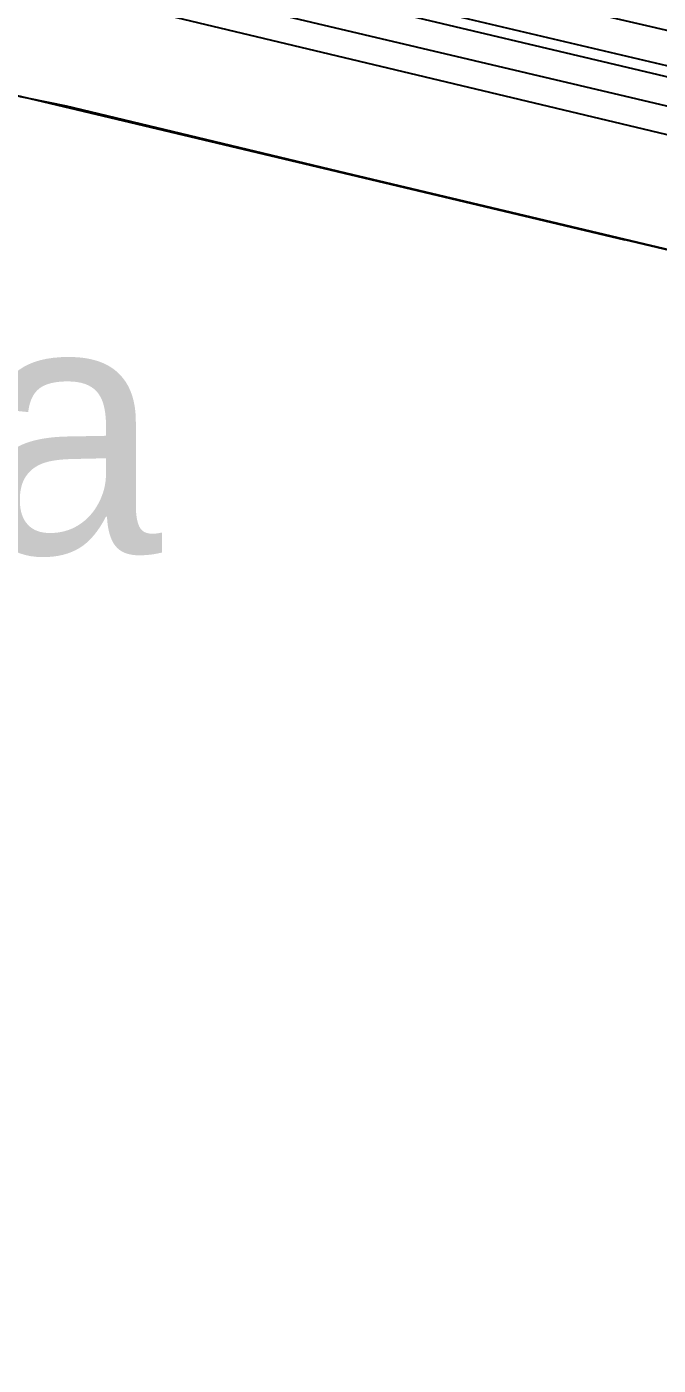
# Model space of a CAD drawing. Header units: feet. Extents: x -84 to 198, y -22 to 181.
# Drawn here: x 107.45 to 110.47, y 34.68 to 41.08 of the extents above; entities that cross this region are included whole.
import ezdxf
from ezdxf.enums import TextEntityAlignment as Align

# ---------------------------------------------------------------- set-up
doc = ezdxf.new("R2010")
doc.units = ezdxf.units.FT
for name, color, linetype in [('A-AREA-UNIDAD', 30, 'CONTINUOUS'), ('A-LINEA', 7, 'CONTINUOUS'), ('A-NOMBRE-ESPACIO', 2, 'CONTINUOUS')]:
    doc.layers.add(name, color=color, linetype=linetype)

msp = doc.modelspace()

# ---------------------------------------------------------------- linework, layer by layer
at = {"layer": 'A-AREA-UNIDAD'}
for points in [[(76.608, 66.24), (86.592, 64), (86.64, 62.7733), (85.92, 59.6444), (99.008, 56.7644), (99.04, 55.7333), (98.08, 51.52), (97.792, 51.4844), (97.728, 51.1289), (99.552, 50.6844), (99.648, 49.5644), (98.32, 43.8756), (114.24, 40.1956)], [(113.152, 39.9289), (97.952, 43.5556), (97.952, 44.0356), (97.792, 43.2356), (97.568, 43.0756), (90.112, 44.8889), (90.08, 44.7289), (89.088, 44.7289), (83.328, 46.1333), (82.688, 46.1333), (82.592, 46.2933), (80.992, 46.6844), (79.92, 42.4), (79.84, 41.4044), (78.72, 41.4044), (75.2, 42.24), (74.848, 40.8), (73.76, 40.7644), (67.648, 42.24), (65.792, 41.0844), (64.832, 41.0844)]]:
    msp.add_lwpolyline(points, dxfattribs=at)
at = {"layer": 'A-LINEA'}
for p, q in [((114.36, 39.9244), (98.08, 43.7778)), ((98.1467, 43.8044), (114.32, 39.9911)), ((97.92, 43.6711), (114.4533, 39.7644)), ((97.7733, 43.0311), (110.3067, 40.0578)), ((97.7733, 43.0311), (114.3067, 39.1111))]:
    msp.add_line(p, q, dxfattribs=at)
msp.add_lwpolyline([(67.2267, 7.6444), (67.2667, 7.8178), (67.76, 9.9244), (68.1067, 9.9378), (69.9867, 17.8978), (72.5733, 17.2844), (72.7333, 17.9244), (80.72, 16.0444), (83.12, 15.4711), (87.16, 14.5111), (90.12, 27.0044), (94.6533, 25.9244), (94.8133, 26.5778), (97.52, 25.9378), (103.5333, 24.5111), (107.3733, 40.7511), (107.64, 40.6978), (108.9733, 40.3778), (112.68, 39.4978), (119.16, 37.9644), (119.2267, 38.2978), (125.3067, 36.8578)], dxfattribs=at)

# ---------------------------------------------------------------- texts
at = {"layer": 'A-NOMBRE-ESPACIO'}
msp.add_text('Cocina', height=1.2, dxfattribs=at).set_placement((105.6, 38.56), align=Align.CENTER)

doc.saveas('drawing.dxf')
